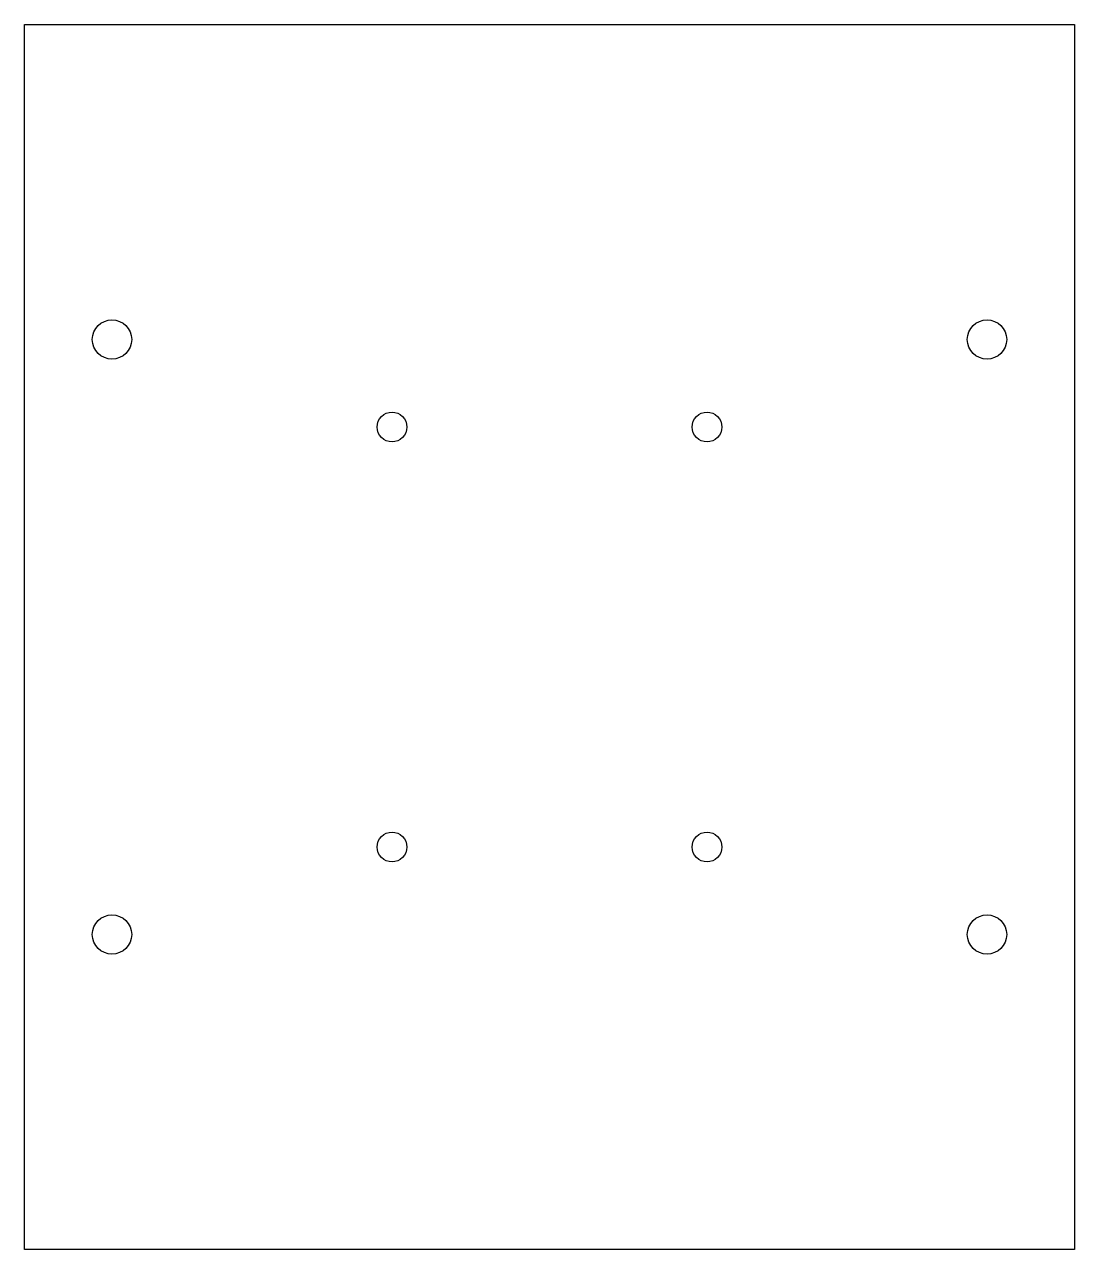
# Model space of a CAD drawing. Header units: millimetres. Extents: x -60 to 60, y -70 to 70.
import ezdxf

# ---------------------------------------------------------------- set-up
doc = ezdxf.new("R2010")
doc.units = ezdxf.units.MM

msp = doc.modelspace()

# ---------------------------------------------------------------- linework, layer by layer
for p, q in [((-60, -70), (-60, 70)), ((-60, 70), (60, 70)), ((60, 70), (60, -70)), ((60, -70), (-60, -70))]:
    msp.add_line(p, q)
for centre, radius in [((-50, 34), 2.25), ((50, 34), 2.25), ((-18, 24), 1.7), ((18, 24), 1.7), ((-18, -24), 1.7), ((18, -24), 1.7), ((-50, -34), 2.25), ((50, -34), 2.25)]:
    msp.add_circle(centre, radius)

doc.saveas('drawing.dxf')
